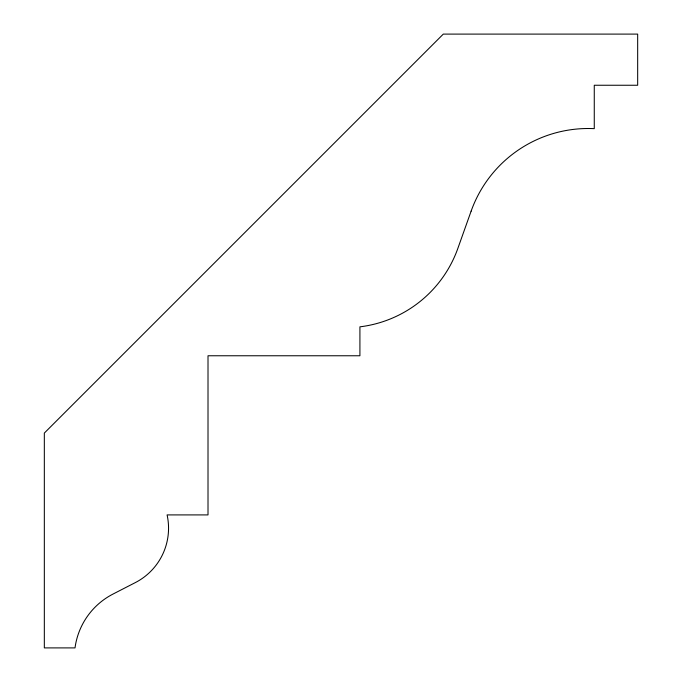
<?xml version="1.0" encoding="UTF-8"?>
<svg xmlns="http://www.w3.org/2000/svg" width="682" height="682" viewBox="0 0 682 682"><rect width="100%" height="100%" fill="white"/><g stroke="black" fill="none" stroke-linecap="round" stroke-linejoin="round"><path stroke-width="1.02" d="M471.126 211.139L457.835 248.444A119.282 119.282 0 0 1 359.917 326.831L359.917 355.765L208.01 355.765L208.01 514.91L167.09 514.91A61.167 61.167 0 0 1 135.343 582.59L112.982 594.082A71.081 71.081 0 0 0 75.02 647.9L44.33 647.9L44.33 433.07L443.3 34.1L637.67 34.1L637.67 85.25L594.269 85.25L594.269 128.651A124.346 124.346 0 0 0 471.126 211.139"/></g></svg>
